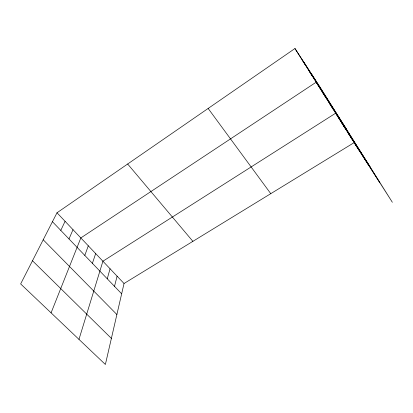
<?xml version="1.0" encoding="UTF-8"?>
<svg xmlns="http://www.w3.org/2000/svg" width="413" height="413" viewBox="0 0 413 413"><rect width="100%" height="100%" fill="white"/><g stroke="black" fill="none" stroke-linecap="round" stroke-linejoin="round"><path stroke-width="0.62" d="M124.034 283.499L105.377 364.478L20.65 283.932L56.999 212.783L294.965 48.522L320.039 87.158L392.35 202.277L354.137 142.624L124.034 283.499L56.999 212.783M114.509 286.348L117.096 276.178M107.251 278.79L110.059 268.755M78.971 339.372L102.914 261.217L335.635 113.203L370.079 166.821M92.398 263.324L95.666 253.567M84.799 255.41L88.305 245.802M51.078 312.858L80.834 237.924L316.151 82.213L346.295 128.954M69.002 238.957L73.013 229.674M60.788 230.402L65.073 221.296M32.482 260.773L111.386 338.402M43.21 239.777L116.884 314.525M52.441 221.709L121.659 293.798M127.663 164.007L192.886 241.347M208.147 108.454L270.773 193.666M302.161 59.962L305.419 64.996M309.218 71.191L312.687 76.565M322.76 92.724L326.626 98.728M329.254 103.054L333.301 109.347M341.907 123.177L346.306 130.028M348.076 132.986L352.635 140.095M311.655 74.237L379.759 182.618M304.242 62.817L368.473 164.999M294.965 48.522L358.856 149.986"/></g></svg>
